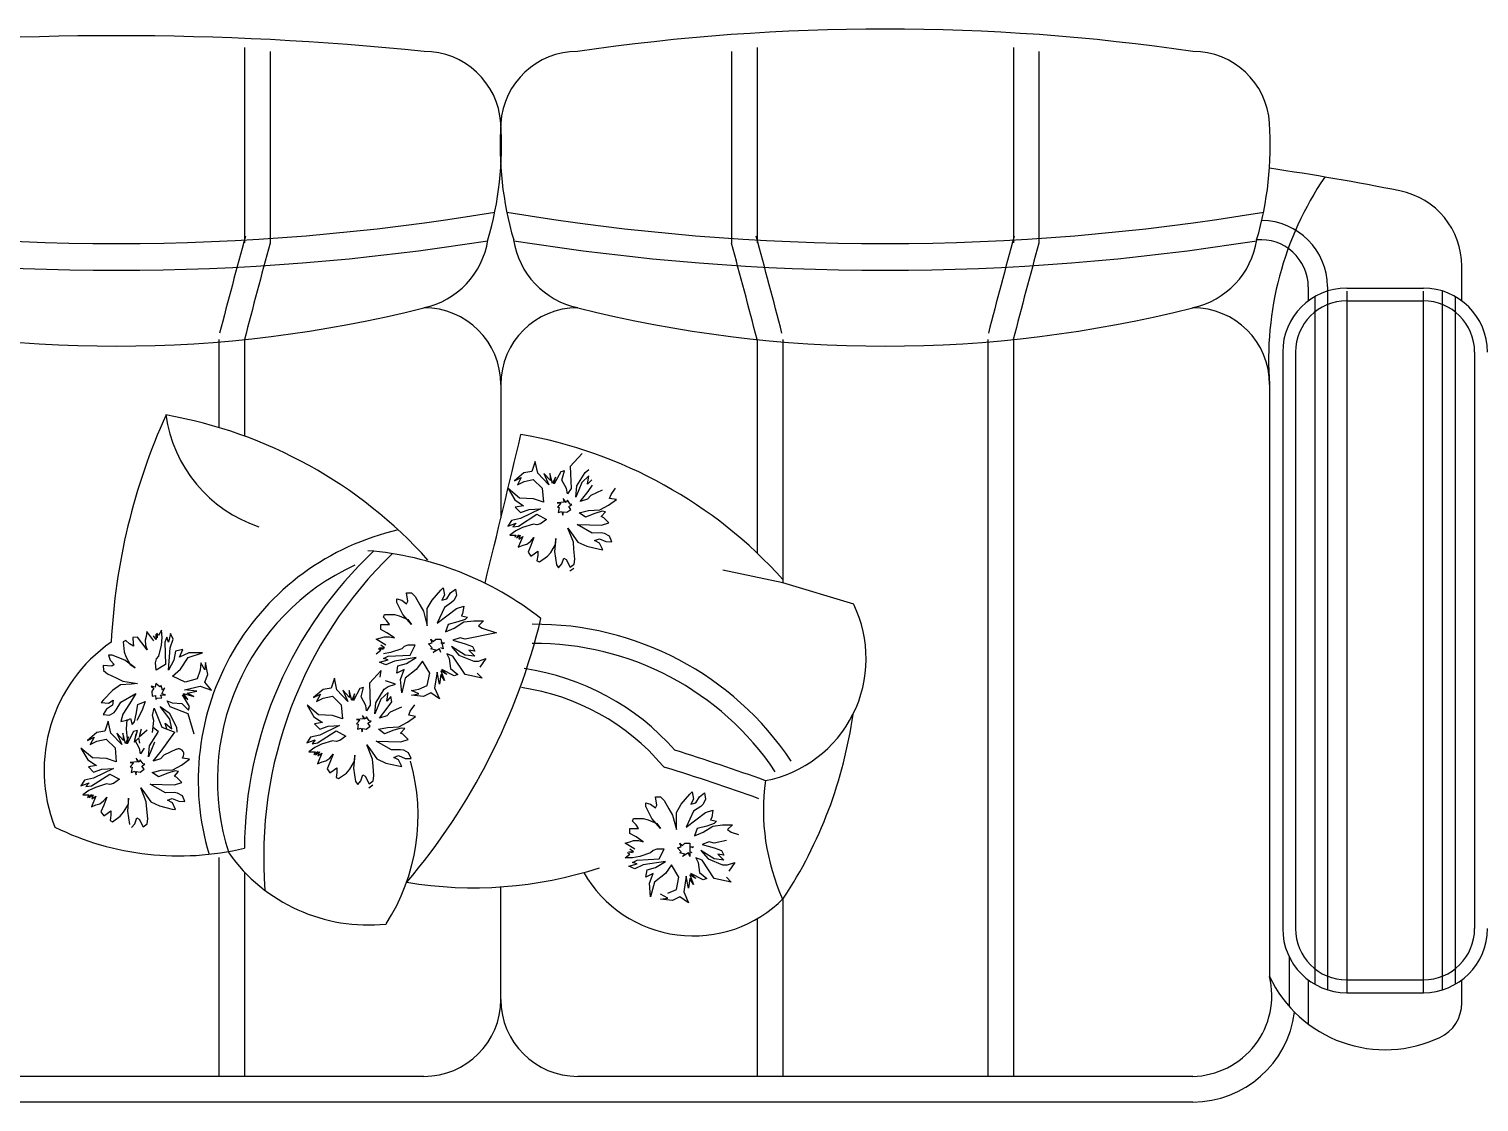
# Model space of a CAD drawing. Header units: inches. Extents: x 10.1 to 52.6, y 12.1 to 36.9.
# Drawn here: x 28.151 to 29.282, y 22.201 to 23.039 of the extents above; entities that cross this region are included whole.
import ezdxf

# ---------------------------------------------------------------- set-up
doc = ezdxf.new("R2010")
doc.units = ezdxf.units.IN
doc.header["$MEASUREMENT"] = 0
doc.layers.add('02', color=2, linetype='Continuous')

msp = doc.modelspace()

# ---------------------------------------------------------------- linework, layer by layer
at = {"layer": '02'}
for p, q in [((28.3189, 23.0242), (28.3189, 22.8716)), ((28.3389, 23.0211), (28.3389, 22.8716)), ((28.6989, 23.0211), (28.6989, 22.8716)), ((28.7189, 23.0242), (28.7189, 22.8716)), ((28.9189, 23.0242), (28.9189, 22.8716)), ((28.9389, 23.0211), (28.9389, 22.8716)), ((29.2689, 22.8264), (29.2689, 22.8534)), ((29.1491, 22.8375), (29.1491, 22.8264)), ((29.1641, 22.8375), (29.1641, 22.2887)), ((29.1541, 22.8297), (29.1541, 22.2931)), ((29.1791, 22.8364), (29.2389, 22.8364)), ((29.1791, 22.8341), (29.1791, 22.2864)), ((29.1791, 22.8264), (29.2389, 22.8264)), ((29.2389, 22.2864), (29.2389, 22.8341)), ((29.2539, 22.2887), (29.2539, 22.8341)), ((29.2639, 22.2931), (29.2639, 22.8297)), ((28.2989, 22.7962), (28.2989, 22.7276)), ((28.3189, 22.7962), (28.3189, 22.721)), ((28.7189, 22.7962), (28.7189, 22.6296)), ((28.7389, 22.7962), (28.7389, 22.6064)), ((28.8989, 22.7962), (28.8989, 22.2211)), ((28.9189, 22.7962), (28.9189, 22.2211)), ((29.1291, 22.7864), (29.1291, 22.3364)), ((29.1391, 22.7864), (29.1391, 22.3364)), ((29.2789, 22.7864), (29.2789, 22.3364)), ((28.5189, 22.7611), (28.5189, 22.6571)), ((29.1189, 22.7611), (29.1189, 22.2989)), ((28.5823, 22.7072), (28.5731, 22.6971)), ((28.5368, 22.6923), (28.5296, 22.686)), ((28.5431, 22.6933), (28.5368, 22.6923)), ((28.5458, 22.701), (28.5431, 22.6933)), ((28.5477, 22.6919), (28.5458, 22.701)), ((28.5564, 22.6829), (28.5477, 22.6919)), ((28.5576, 22.6861), (28.5524, 22.6917)), ((28.5524, 22.6917), (28.5564, 22.6829)), ((28.5572, 22.6916), (28.5576, 22.6861)), ((28.5593, 22.6838), (28.5572, 22.6916)), ((28.5656, 22.6929), (28.5606, 22.6835)), ((28.5685, 22.6938), (28.5656, 22.6929)), ((28.5666, 22.6866), (28.5685, 22.6938)), ((28.5731, 22.6971), (28.5737, 22.68)), ((28.5781, 22.682), (28.5846, 22.6925)), ((28.5846, 22.6925), (28.5877, 22.6947)), ((28.5245, 22.68), (28.5298, 22.671)), ((28.5335, 22.6724), (28.5245, 22.68)), ((28.5296, 22.686), (28.5348, 22.6885)), ((28.5348, 22.6885), (28.5318, 22.6829)), ((28.5318, 22.6829), (28.537, 22.6854)), ((28.537, 22.6854), (28.5441, 22.687)), ((28.5441, 22.687), (28.5512, 22.6803)), ((28.5512, 22.6803), (28.5521, 22.6693)), ((28.5615, 22.6888), (28.5593, 22.6838)), ((28.5606, 22.6835), (28.5615, 22.6888)), ((28.5702, 22.6799), (28.5666, 22.6866)), ((28.5709, 22.6757), (28.5702, 22.6799)), ((28.5737, 22.68), (28.5709, 22.6757)), ((28.582, 22.6847), (28.5773, 22.6732)), ((28.5773, 22.6732), (28.5781, 22.682)), ((28.5876, 22.6899), (28.582, 22.6847)), ((28.5865, 22.6833), (28.5876, 22.6899)), ((28.5898, 22.6868), (28.5865, 22.6833)), ((28.587, 22.6777), (28.5905, 22.6826)), ((28.605, 22.6754), (28.6085, 22.6803)), ((28.5298, 22.671), (28.5366, 22.6664)), ((28.5443, 22.6719), (28.5335, 22.6724)), ((28.5521, 22.6693), (28.5443, 22.6719)), ((28.5684, 22.6692), (28.5629, 22.6688)), ((28.5629, 22.6688), (28.5656, 22.6684)), ((28.5656, 22.6684), (28.563, 22.6654)), ((28.5698, 22.669), (28.5676, 22.6721)), ((28.5676, 22.6721), (28.5684, 22.6692)), ((28.5708, 22.6709), (28.5698, 22.669)), ((28.573, 22.6678), (28.5708, 22.6709)), ((28.572, 22.6659), (28.5743, 22.6676)), ((28.5743, 22.6676), (28.573, 22.6678)), ((28.5809, 22.6699), (28.587, 22.6777)), ((28.5866, 22.6717), (28.5809, 22.6699)), ((28.5892, 22.6746), (28.5866, 22.6717)), ((28.598, 22.6786), (28.5892, 22.6746)), ((28.6029, 22.6669), (28.6091, 22.6713)), ((28.6038, 22.6722), (28.605, 22.6754)), ((28.6091, 22.6713), (28.6038, 22.6722)), ((28.5342, 22.6566), (28.5271, 22.655)), ((28.5366, 22.6664), (28.5302, 22.6654)), ((28.5302, 22.6654), (28.5343, 22.6613)), ((28.5326, 22.6507), (28.5471, 22.6599)), ((28.5498, 22.6642), (28.5342, 22.6566)), ((28.5343, 22.6613), (28.5409, 22.6636)), ((28.5409, 22.6636), (28.5498, 22.6642)), ((28.5471, 22.6599), (28.5546, 22.6559)), ((28.563, 22.6654), (28.5643, 22.6652)), ((28.5643, 22.6652), (28.5637, 22.6612)), ((28.5637, 22.6612), (28.5666, 22.662)), ((28.5666, 22.662), (28.5674, 22.6592)), ((28.5674, 22.6592), (28.5679, 22.6618)), ((28.5679, 22.6618), (28.5705, 22.6614)), ((28.5705, 22.6614), (28.5736, 22.6636)), ((28.5736, 22.6636), (28.572, 22.6659)), ((28.5801, 22.6611), (28.5872, 22.6627)), ((28.5849, 22.6576), (28.5801, 22.6611)), ((28.5922, 22.6605), (28.5849, 22.6576)), ((28.5872, 22.6627), (28.5961, 22.6632)), ((28.598, 22.6622), (28.5922, 22.6605)), ((28.5961, 22.6632), (28.6029, 22.6669)), ((28.5973, 22.6582), (28.6007, 22.6618)), ((28.5992, 22.6572), (28.5973, 22.6582)), ((28.6007, 22.6618), (28.598, 22.6622)), ((28.6033, 22.6531), (28.5992, 22.6572)), ((28.5271, 22.655), (28.5244, 22.6507)), ((28.5244, 22.6507), (28.5309, 22.653)), ((28.5306, 22.6469), (28.5259, 22.6436)), ((28.5309, 22.653), (28.5283, 22.65)), ((28.5283, 22.65), (28.5326, 22.6507)), ((28.5358, 22.6495), (28.5306, 22.6469)), ((28.5444, 22.6521), (28.5358, 22.6495)), ((28.5471, 22.6517), (28.5444, 22.6521)), ((28.5499, 22.6525), (28.5471, 22.6517)), ((28.5546, 22.6559), (28.5499, 22.6525)), ((28.5755, 22.638), (28.5712, 22.649)), ((28.5712, 22.649), (28.574, 22.6451)), ((28.574, 22.6451), (28.5789, 22.6381)), ((28.5785, 22.6518), (28.588, 22.6516)), ((28.5903, 22.6451), (28.5785, 22.6518)), ((28.588, 22.6516), (28.5975, 22.6514)), ((28.5972, 22.6453), (28.5903, 22.6451)), ((28.5999, 22.6448), (28.5972, 22.6453)), ((28.5975, 22.6514), (28.6033, 22.6531)), ((28.6036, 22.6428), (28.5999, 22.6448)), ((28.5259, 22.6436), (28.5307, 22.6435)), ((28.5307, 22.6435), (28.5297, 22.6416)), ((28.5328, 22.6438), (28.531, 22.6414)), ((28.531, 22.6414), (28.5341, 22.6436)), ((28.536, 22.6426), (28.5325, 22.6343)), ((28.5325, 22.6343), (28.5362, 22.6357)), ((28.5341, 22.6436), (28.5329, 22.6404)), ((28.5329, 22.6404), (28.536, 22.6426)), ((28.5362, 22.6357), (28.5391, 22.6366)), ((28.5391, 22.6366), (28.5422, 22.6388)), ((28.5423, 22.6354), (28.5401, 22.6303)), ((28.5422, 22.6388), (28.5447, 22.6418)), ((28.5447, 22.6418), (28.5423, 22.6354)), ((28.5578, 22.6301), (28.5615, 22.6363)), ((28.5617, 22.641), (28.5607, 22.6309)), ((28.5615, 22.6363), (28.5617, 22.641)), ((28.5759, 22.6325), (28.5755, 22.638)), ((28.5789, 22.6381), (28.5859, 22.6349)), ((28.5859, 22.6349), (28.5958, 22.6326)), ((28.5921, 22.6393), (28.5958, 22.6408)), ((28.5959, 22.6373), (28.5921, 22.6393)), ((28.5958, 22.6408), (28.6009, 22.6385)), ((28.5984, 22.6321), (28.5959, 22.6373)), ((28.6009, 22.6385), (28.6056, 22.6384)), ((28.6056, 22.6384), (28.6036, 22.6428)), ((28.5401, 22.6303), (28.5423, 22.6272)), ((28.5423, 22.6272), (28.543, 22.6278)), ((28.543, 22.6278), (28.5477, 22.6311)), ((28.5478, 22.6276), (28.5471, 22.6236)), ((28.5471, 22.6236), (28.549, 22.6227)), ((28.5477, 22.6311), (28.5478, 22.6276)), ((28.549, 22.6227), (28.5552, 22.6271)), ((28.5552, 22.6271), (28.5578, 22.6301)), ((28.5607, 22.6309), (28.5623, 22.6204)), ((28.5665, 22.6211), (28.568, 22.6256)), ((28.568, 22.6256), (28.5698, 22.6246)), ((28.5698, 22.6246), (28.5729, 22.6186)), ((28.5767, 22.6248), (28.5759, 22.6325)), ((28.576, 22.6208), (28.5767, 22.6248)), ((28.5958, 22.6326), (28.5984, 22.6321)), ((28.5623, 22.6204), (28.564, 22.6181)), ((28.564, 22.6181), (28.5665, 22.6211)), ((28.5727, 22.6156), (28.5758, 22.6178)), ((28.5729, 22.6186), (28.576, 22.6208)), ((28.7389, 22.6064), (28.6921, 22.6161)), ((28.4653, 22.5929), (28.472, 22.6005)), ((28.472, 22.6005), (28.4739, 22.6024)), ((28.4739, 22.6024), (28.4748, 22.5967)), ((28.4796, 22.5986), (28.4834, 22.6015)), ((28.4834, 22.6015), (28.4843, 22.5967)), ((28.7943, 22.5896), (28.7389, 22.6064)), ((28.4377, 22.5938), (28.4415, 22.5929)), ((28.4377, 22.591), (28.4377, 22.5938)), ((28.4424, 22.5815), (28.4377, 22.591)), ((28.4415, 22.5929), (28.4453, 22.59)), ((28.4462, 22.5919), (28.4453, 22.5986)), ((28.4453, 22.5986), (28.4491, 22.5986)), ((28.4453, 22.59), (28.4462, 22.5919)), ((28.4491, 22.5986), (28.452, 22.5958)), ((28.452, 22.5958), (28.4558, 22.5891)), ((28.4558, 22.5891), (28.4586, 22.5843)), ((28.4615, 22.5862), (28.4653, 22.5929)), ((28.4748, 22.5967), (28.4729, 22.5929)), ((28.4729, 22.5929), (28.4767, 22.5938)), ((28.4805, 22.591), (28.4748, 22.5872)), ((28.4767, 22.5938), (28.4796, 22.5986)), ((28.4824, 22.5929), (28.4805, 22.591)), ((28.4843, 22.5967), (28.4824, 22.5929)), ((28.4272, 22.5796), (28.4281, 22.5815)), ((28.43, 22.5767), (28.4272, 22.5796)), ((28.4281, 22.5815), (28.4358, 22.5815)), ((28.4358, 22.5815), (28.4396, 22.5805)), ((28.4396, 22.5805), (28.4462, 22.5777)), ((28.4491, 22.5738), (28.4424, 22.5815)), ((28.4462, 22.5777), (28.4491, 22.5738)), ((28.4586, 22.5843), (28.4615, 22.5729)), ((28.4615, 22.5729), (28.4615, 22.5862)), ((28.4748, 22.5872), (28.4691, 22.5748)), ((28.4691, 22.5748), (28.4767, 22.5805)), ((28.4767, 22.5805), (28.4843, 22.5862)), ((28.4843, 22.5862), (28.4901, 22.5881)), ((28.491, 22.5777), (28.4853, 22.5758)), ((28.4891, 22.5824), (28.4881, 22.5805)), ((28.4881, 22.5805), (28.4929, 22.5796)), ((28.4901, 22.5881), (28.4891, 22.5824)), ((28.4929, 22.5796), (28.491, 22.5777)), ((28.2427, 22.5684), (28.2421, 22.5645)), ((28.2481, 22.5611), (28.2427, 22.5684)), ((28.2508, 22.5633), (28.2496, 22.566)), ((28.2496, 22.566), (28.2499, 22.5622)), ((28.2516, 22.5652), (28.2505, 22.5671)), ((28.2505, 22.5671), (28.2508, 22.5633)), ((28.2541, 22.5693), (28.2516, 22.5652)), ((28.2546, 22.5636), (28.2541, 22.5693)), ((28.261, 22.5669), (28.2596, 22.5601)), ((28.2632, 22.5623), (28.261, 22.5669)), ((28.4253, 22.57), (28.4253, 22.5738)), ((28.4253, 22.5738), (28.432, 22.5738)), ((28.43, 22.5672), (28.4253, 22.57)), ((28.432, 22.5738), (28.43, 22.5767)), ((28.4358, 22.5634), (28.43, 22.5672)), ((28.4777, 22.5738), (28.4758, 22.5681)), ((28.4758, 22.5681), (28.4824, 22.571)), ((28.4853, 22.5758), (28.4777, 22.5738)), ((28.4824, 22.571), (28.4901, 22.5758)), ((28.4901, 22.5758), (28.4977, 22.5767)), ((28.5154, 22.5673), (28.491, 22.5624)), ((28.4977, 22.5767), (28.5053, 22.5767)), ((28.5053, 22.5767), (28.5015, 22.5729)), ((28.5015, 22.5729), (28.5043, 22.571)), ((28.5043, 22.571), (28.5154, 22.5673)), ((28.2261, 22.5613), (28.2242, 22.5602)), ((28.2242, 22.5602), (28.2248, 22.5526)), ((28.2291, 22.5587), (28.2261, 22.5613)), ((28.2321, 22.557), (28.2291, 22.5587)), ((28.2354, 22.564), (28.2316, 22.5637)), ((28.2316, 22.5637), (28.2317, 22.5627)), ((28.2317, 22.5627), (28.2321, 22.557)), ((28.2386, 22.5594), (28.2354, 22.564)), ((28.2429, 22.554), (28.2386, 22.5594)), ((28.2421, 22.5645), (28.2413, 22.5616)), ((28.2413, 22.5616), (28.2416, 22.5578)), ((28.2416, 22.5578), (28.2429, 22.554)), ((28.2499, 22.5622), (28.2478, 22.5649)), ((28.2519, 22.549), (28.254, 22.5578)), ((28.254, 22.5578), (28.2546, 22.5636)), ((28.2583, 22.5639), (28.2567, 22.5599)), ((28.2567, 22.5599), (28.2571, 22.5427)), ((28.2596, 22.5601), (28.2583, 22.5639)), ((28.2594, 22.5381), (28.2609, 22.5555)), ((28.2609, 22.5555), (28.2632, 22.5623)), ((28.2706, 22.5543), (28.2649, 22.5529)), ((28.2682, 22.5484), (28.2706, 22.5543)), ((28.4215, 22.5624), (28.4253, 22.5634)), ((28.4291, 22.5577), (28.4215, 22.5624)), ((28.4253, 22.5538), (28.4234, 22.5548)), ((28.4234, 22.5548), (28.4272, 22.5548)), ((28.4243, 22.5557), (28.4281, 22.5557)), ((28.4272, 22.5548), (28.4243, 22.5557)), ((28.4253, 22.5634), (28.4281, 22.5643)), ((28.4281, 22.5557), (28.4253, 22.5577)), ((28.4281, 22.5643), (28.432, 22.5643)), ((28.432, 22.5643), (28.4358, 22.5634)), ((28.4415, 22.5548), (28.4329, 22.5519)), ((28.4434, 22.5567), (28.4415, 22.5548)), ((28.4462, 22.5577), (28.4434, 22.5567)), ((28.452, 22.5577), (28.4462, 22.5577)), ((28.4481, 22.55), (28.452, 22.5577)), ((28.4624, 22.5586), (28.4653, 22.5596)), ((28.4653, 22.5557), (28.4624, 22.5586)), ((28.4653, 22.5596), (28.4643, 22.5624)), ((28.4643, 22.5624), (28.4662, 22.5605)), ((28.4643, 22.5548), (28.4653, 22.5557)), ((28.4681, 22.5538), (28.4643, 22.5548)), ((28.4662, 22.5605), (28.4681, 22.5624)), ((28.471, 22.5548), (28.4662, 22.5519)), ((28.4681, 22.5624), (28.472, 22.5624)), ((28.472, 22.5519), (28.471, 22.5548)), ((28.472, 22.5624), (28.4739, 22.5548)), ((28.472, 22.5596), (28.4748, 22.5596)), ((28.4739, 22.5548), (28.472, 22.5557)), ((28.4748, 22.5596), (28.4739, 22.5586)), ((28.4805, 22.5567), (28.4862, 22.55)), ((28.491, 22.55), (28.4805, 22.5567)), ((28.4872, 22.5634), (28.4815, 22.5615)), ((28.4815, 22.5615), (28.491, 22.5586)), ((28.491, 22.5624), (28.4872, 22.5634)), ((28.491, 22.5586), (28.4967, 22.5567)), ((28.4967, 22.5567), (28.4986, 22.5529)), ((28.2155, 22.55), (28.2126, 22.5498)), ((28.2126, 22.5498), (28.2139, 22.546)), ((28.2139, 22.546), (28.217, 22.5425)), ((28.2254, 22.546), (28.2155, 22.55)), ((28.2248, 22.5526), (28.2261, 22.5489)), ((28.2335, 22.5399), (28.2254, 22.546)), ((28.2261, 22.5489), (28.2295, 22.5425)), ((28.2494, 22.544), (28.2501, 22.547)), ((28.2498, 22.5383), (28.2494, 22.544)), ((28.2501, 22.547), (28.2519, 22.549)), ((28.2636, 22.5461), (28.2594, 22.5381)), ((28.2649, 22.5529), (28.2636, 22.5461)), ((28.2755, 22.5518), (28.2682, 22.5484)), ((28.2689, 22.5389), (28.2749, 22.548)), ((28.2749, 22.548), (28.2861, 22.5517)), ((28.2861, 22.5517), (28.2755, 22.5518)), ((28.2848, 22.5439), (28.2842, 22.5382)), ((28.288, 22.5385), (28.2848, 22.5439)), ((28.2885, 22.5442), (28.288, 22.5385)), ((28.2902, 22.5348), (28.2885, 22.5442)), ((28.4215, 22.551), (28.4253, 22.5538)), ((28.4243, 22.5443), (28.431, 22.5462)), ((28.4291, 22.5424), (28.4243, 22.5443)), ((28.4329, 22.5519), (28.4272, 22.551)), ((28.4272, 22.5472), (28.431, 22.5491)), ((28.431, 22.5462), (28.4272, 22.5472)), ((28.4358, 22.5453), (28.4291, 22.5424)), ((28.431, 22.5491), (28.4481, 22.55)), ((28.4529, 22.5481), (28.4358, 22.5453)), ((28.4386, 22.5415), (28.4453, 22.5434)), ((28.4453, 22.5434), (28.4529, 22.5481)), ((28.4577, 22.5453), (28.4529, 22.5386)), ((28.4634, 22.5357), (28.4577, 22.5453)), ((28.4662, 22.5519), (28.4681, 22.5538)), ((28.4815, 22.5491), (28.4767, 22.551)), ((28.4767, 22.551), (28.4786, 22.5472)), ((28.4786, 22.5472), (28.4796, 22.5396)), ((28.491, 22.5348), (28.4815, 22.5491)), ((28.4862, 22.55), (28.4977, 22.5453)), ((28.4986, 22.5491), (28.491, 22.55)), ((28.4986, 22.5529), (28.4939, 22.5538)), ((28.4939, 22.5538), (28.4986, 22.5491)), ((28.4977, 22.5453), (28.5015, 22.5453)), ((28.5015, 22.5453), (28.5072, 22.5472)), ((28.5072, 22.5472), (28.5024, 22.5405)), ((28.2152, 22.5414), (28.2085, 22.5418)), ((28.2085, 22.5418), (28.2088, 22.538)), ((28.2088, 22.538), (28.2119, 22.5354)), ((28.2119, 22.5354), (28.2188, 22.5321)), ((28.217, 22.5425), (28.2152, 22.5414)), ((28.2188, 22.5321), (28.2238, 22.5296)), ((28.2295, 22.5425), (28.2335, 22.5399)), ((28.2571, 22.5427), (28.2498, 22.5383)), ((28.2626, 22.5336), (28.2689, 22.5389)), ((28.2726, 22.5287), (28.2626, 22.5336)), ((28.2842, 22.5382), (28.2819, 22.5313)), ((28.2878, 22.5289), (28.2902, 22.5348)), ((28.389, 22.5319), (28.3864, 22.5241)), ((28.3909, 22.5227), (28.389, 22.5319)), ((28.4256, 22.538), (28.4164, 22.528)), ((28.4247, 22.5327), (28.4256, 22.538)), ((28.4377, 22.5357), (28.4386, 22.5415)), ((28.4434, 22.5386), (28.4377, 22.5357)), ((28.4405, 22.531), (28.4434, 22.5386)), ((28.4443, 22.5319), (28.4415, 22.5205)), ((28.4529, 22.5386), (28.4443, 22.5319)), ((28.4615, 22.5262), (28.4634, 22.5357)), ((28.4691, 22.5367), (28.4672, 22.5243)), ((28.471, 22.5272), (28.4691, 22.5367)), ((28.472, 22.5348), (28.471, 22.5272)), ((28.4767, 22.5348), (28.472, 22.5377)), ((28.472, 22.5377), (28.4748, 22.53)), ((28.4748, 22.53), (28.472, 22.5348)), ((28.4824, 22.5338), (28.4729, 22.5386)), ((28.4729, 22.5386), (28.4767, 22.5348)), ((28.4796, 22.5396), (28.4853, 22.5348)), ((28.4853, 22.5348), (28.4824, 22.5338)), ((28.5043, 22.5319), (28.491, 22.5348)), ((28.5005, 22.5357), (28.5043, 22.5319)), ((28.2157, 22.5223), (28.2087, 22.515)), ((28.2221, 22.5266), (28.2157, 22.5223)), ((28.2306, 22.5273), (28.2221, 22.5266)), ((28.2238, 22.5296), (28.2354, 22.5277)), ((28.2354, 22.5277), (28.2306, 22.5273)), ((28.249, 22.5249), (28.2461, 22.5256)), ((28.2461, 22.5256), (28.2481, 22.5239)), ((28.2481, 22.5239), (28.2464, 22.5218)), ((28.2464, 22.5218), (28.2467, 22.518)), ((28.2497, 22.5278), (28.249, 22.5249)), ((28.2528, 22.5252), (28.2497, 22.5278)), ((28.2537, 22.5262), (28.2528, 22.5252)), ((28.2549, 22.5225), (28.2537, 22.5262)), ((28.2542, 22.5196), (28.2567, 22.5245)), ((28.2567, 22.5245), (28.2549, 22.5225)), ((28.2721, 22.5229), (28.2843, 22.5258)), ((28.2817, 22.5217), (28.2721, 22.5229)), ((28.2819, 22.5313), (28.2726, 22.5287)), ((28.2742, 22.5202), (28.2817, 22.5217)), ((28.2843, 22.5258), (28.2931, 22.5226)), ((28.2931, 22.5226), (28.2878, 22.5289)), ((28.3801, 22.5231), (28.3728, 22.5168)), ((28.3864, 22.5241), (28.3801, 22.5231)), ((28.3996, 22.5137), (28.3909, 22.5227)), ((28.4009, 22.5169), (28.3957, 22.5226)), ((28.3957, 22.5226), (28.3996, 22.5137)), ((28.4004, 22.5224), (28.4009, 22.5169)), ((28.4025, 22.5146), (28.4004, 22.5224)), ((28.4088, 22.5238), (28.4038, 22.5144)), ((28.4117, 22.5246), (28.4088, 22.5238)), ((28.4098, 22.5174), (28.4117, 22.5246)), ((28.4164, 22.528), (28.4169, 22.5108)), ((28.4213, 22.5128), (28.4279, 22.5233)), ((28.4309, 22.5207), (28.4252, 22.5155)), ((28.4279, 22.5233), (28.431, 22.5255)), ((28.4367, 22.5273), (28.429, 22.5299)), ((28.4298, 22.5141), (28.4309, 22.5207)), ((28.431, 22.5255), (28.4367, 22.5273)), ((28.4415, 22.5205), (28.4405, 22.531)), ((28.4491, 22.5224), (28.4548, 22.5234)), ((28.4548, 22.5196), (28.4491, 22.5224)), ((28.4548, 22.5234), (28.4615, 22.5262)), ((28.4643, 22.5205), (28.4586, 22.5176)), ((28.471, 22.5157), (28.4643, 22.5205)), ((28.4672, 22.5243), (28.471, 22.5157)), ((28.2087, 22.515), (28.2069, 22.513)), ((28.2069, 22.513), (28.2127, 22.5125)), ((28.2157, 22.5108), (28.2112, 22.5076)), ((28.2127, 22.5125), (28.2163, 22.5147)), ((28.2163, 22.5147), (28.2157, 22.5108)), ((28.2188, 22.5072), (28.2222, 22.5132)), ((28.2222, 22.5132), (28.2341, 22.5199)), ((28.229, 22.5119), (28.2239, 22.5038)), ((28.2341, 22.5199), (28.229, 22.5119)), ((28.2344, 22.5037), (28.2357, 22.5114)), ((28.2357, 22.5114), (28.2413, 22.5138)), ((28.2413, 22.5138), (28.2389, 22.5069)), ((28.2467, 22.518), (28.2495, 22.5183)), ((28.2495, 22.5183), (28.2497, 22.5154)), ((28.2497, 22.5154), (28.2506, 22.5164)), ((28.2506, 22.5164), (28.2544, 22.5167)), ((28.253, 22.5099), (28.2601, 22.5048)), ((28.2605, 22.5), (28.253, 22.5099)), ((28.2533, 22.5186), (28.2571, 22.5188)), ((28.2544, 22.5167), (28.2533, 22.5186)), ((28.2571, 22.5188), (28.2542, 22.5196)), ((28.2607, 22.5096), (28.2584, 22.5142)), ((28.2584, 22.5142), (28.2624, 22.5126)), ((28.2748, 22.504), (28.2607, 22.5096)), ((28.2624, 22.5126), (28.27, 22.5122)), ((28.27, 22.5122), (28.2752, 22.5069)), ((28.276, 22.5098), (28.2705, 22.5189)), ((28.2705, 22.5189), (28.2746, 22.5154)), ((28.2746, 22.5154), (28.2713, 22.52)), ((28.2713, 22.52), (28.2792, 22.5177)), ((28.2792, 22.5177), (28.2742, 22.5202)), ((28.2752, 22.5069), (28.276, 22.5098)), ((28.3677, 22.5109), (28.373, 22.5018)), ((28.3767, 22.5032), (28.3677, 22.5109)), ((28.3728, 22.5168), (28.3781, 22.5194)), ((28.3781, 22.5194), (28.3751, 22.5137)), ((28.3751, 22.5137), (28.3803, 22.5163)), ((28.3803, 22.5163), (28.3874, 22.5178)), ((28.3874, 22.5178), (28.3944, 22.5112)), ((28.3944, 22.5112), (28.3953, 22.5001)), ((28.4047, 22.5197), (28.4025, 22.5146)), ((28.4038, 22.5144), (28.4047, 22.5197)), ((28.4135, 22.5107), (28.4098, 22.5174)), ((28.4141, 22.5065), (28.4135, 22.5107)), ((28.4169, 22.5108), (28.4141, 22.5065)), ((28.4252, 22.5155), (28.4206, 22.504)), ((28.4206, 22.504), (28.4213, 22.5128)), ((28.4331, 22.5176), (28.4298, 22.5141)), ((28.4302, 22.5086), (28.4337, 22.5134)), ((28.4413, 22.5094), (28.4324, 22.5055)), ((28.4337, 22.5134), (28.4331, 22.5176)), ((28.4482, 22.5062), (28.4518, 22.5111)), ((28.4491, 22.5186), (28.4548, 22.5196)), ((28.4586, 22.5176), (28.4491, 22.5186)), ((28.2112, 22.5076), (28.2086, 22.5036)), ((28.2086, 22.5036), (28.2134, 22.503)), ((28.2125, 22.4983), (28.2098, 22.4906)), ((28.2144, 22.4891), (28.2125, 22.4983)), ((28.2134, 22.503), (28.2171, 22.5052)), ((28.2171, 22.5052), (28.2188, 22.5072)), ((28.2239, 22.5038), (28.2224, 22.498)), ((28.2224, 22.498), (28.2281, 22.4994)), ((28.227, 22.4997), (28.2266, 22.492)), ((28.2281, 22.4994), (28.2299, 22.5005)), ((28.2299, 22.5005), (28.2312, 22.4958)), ((28.2312, 22.4958), (28.233, 22.4978)), ((28.233, 22.4978), (28.2344, 22.5037)), ((28.2389, 22.5069), (28.2348, 22.4989)), ((28.2469, 22.5028), (28.2484, 22.5086)), ((28.2481, 22.499), (28.2469, 22.5028)), ((28.247, 22.4894), (28.2481, 22.499)), ((28.2484, 22.5086), (28.2519, 22.4993)), ((28.2519, 22.4993), (28.2543, 22.4938)), ((28.2601, 22.5048), (28.2658, 22.4937)), ((28.262, 22.4925), (28.2605, 22.5)), ((28.2796, 22.4881), (28.2748, 22.504)), ((28.373, 22.5018), (28.3798, 22.4972)), ((28.3876, 22.5027), (28.3767, 22.5032)), ((28.3953, 22.5001), (28.3876, 22.5027)), ((28.4117, 22.5001), (28.4062, 22.4996)), ((28.4062, 22.4996), (28.4088, 22.4992)), ((28.4088, 22.4992), (28.4063, 22.4962)), ((28.413, 22.4998), (28.4108, 22.5029)), ((28.4108, 22.5029), (28.4117, 22.5001)), ((28.414, 22.5017), (28.413, 22.4998)), ((28.4162, 22.4986), (28.414, 22.5017)), ((28.4152, 22.4967), (28.4176, 22.4984)), ((28.4176, 22.4984), (28.4162, 22.4986)), ((28.4241, 22.5007), (28.4302, 22.5086)), ((28.4299, 22.5025), (28.4241, 22.5007)), ((28.4324, 22.5055), (28.4299, 22.5025)), ((28.4461, 22.4977), (28.4523, 22.5021)), ((28.447, 22.503), (28.4482, 22.5062)), ((28.4523, 22.5021), (28.447, 22.503)), ((28.2035, 22.4896), (28.1963, 22.4833)), ((28.2098, 22.4906), (28.2035, 22.4896)), ((28.2231, 22.4801), (28.2144, 22.4891)), ((28.2191, 22.489), (28.2231, 22.4801)), ((28.2243, 22.4834), (28.2191, 22.489)), ((28.226, 22.481), (28.2239, 22.4889)), ((28.2239, 22.4889), (28.2243, 22.4834)), ((28.2266, 22.492), (28.2272, 22.4844)), ((28.2323, 22.4902), (28.2273, 22.4808)), ((28.2352, 22.4911), (28.2323, 22.4902)), ((28.2331, 22.4819), (28.2342, 22.4885)), ((28.2333, 22.4839), (28.2352, 22.4911)), ((28.2381, 22.492), (28.2366, 22.4862)), ((28.2366, 22.4862), (28.2429, 22.4915)), ((28.2448, 22.4792), (28.2514, 22.4897)), ((28.2475, 22.4937), (28.2516, 22.4902)), ((28.2537, 22.475), (28.2644, 22.4897)), ((28.2543, 22.4938), (28.2644, 22.4897)), ((28.2582, 22.4922), (28.2569, 22.4969)), ((28.2569, 22.4969), (28.262, 22.4925)), ((28.2658, 22.4937), (28.2661, 22.4899)), ((28.3775, 22.4874), (28.3704, 22.4858)), ((28.3798, 22.4972), (28.3735, 22.4962)), ((28.3735, 22.4962), (28.3776, 22.4921)), ((28.3758, 22.4815), (28.3903, 22.4907)), ((28.3931, 22.495), (28.3775, 22.4874)), ((28.3776, 22.4921), (28.3841, 22.4944)), ((28.3841, 22.4944), (28.3931, 22.495)), ((28.3903, 22.4907), (28.3978, 22.4867)), ((28.3978, 22.4867), (28.3932, 22.4834)), ((28.4063, 22.4962), (28.4076, 22.496)), ((28.4076, 22.496), (28.4069, 22.492)), ((28.4069, 22.492), (28.4098, 22.4929)), ((28.4098, 22.4929), (28.4107, 22.49)), ((28.4107, 22.49), (28.4111, 22.4926)), ((28.4111, 22.4926), (28.4138, 22.4922)), ((28.4138, 22.4922), (28.4169, 22.4944)), ((28.4169, 22.4944), (28.4152, 22.4967)), ((28.4233, 22.492), (28.4304, 22.4935)), ((28.4282, 22.4884), (28.4233, 22.492)), ((28.4355, 22.4913), (28.4282, 22.4884)), ((28.4304, 22.4935), (28.4394, 22.494)), ((28.4412, 22.493), (28.4355, 22.4913)), ((28.4394, 22.494), (28.4461, 22.4977)), ((28.4406, 22.4891), (28.4439, 22.4926)), ((28.4425, 22.4881), (28.4406, 22.4891)), ((28.4439, 22.4926), (28.4412, 22.493)), ((28.4466, 22.484), (28.4425, 22.4881)), ((28.2002, 22.4697), (28.1912, 22.4773)), ((28.1912, 22.4773), (28.1965, 22.4682)), ((28.1963, 22.4833), (28.2015, 22.4858)), ((28.2015, 22.4858), (28.1985, 22.4802)), ((28.1985, 22.4802), (28.2037, 22.4827)), ((28.2037, 22.4827), (28.2108, 22.4843)), ((28.2108, 22.4843), (28.2179, 22.4776)), ((28.2179, 22.4776), (28.2188, 22.4665)), ((28.2282, 22.4861), (28.226, 22.481)), ((28.2273, 22.4808), (28.2282, 22.4861)), ((28.2364, 22.4854), (28.2331, 22.4819)), ((28.237, 22.4771), (28.2333, 22.4839)), ((28.2371, 22.4812), (28.2364, 22.4854)), ((28.2376, 22.4729), (28.237, 22.4771)), ((28.2404, 22.4772), (28.2376, 22.4729)), ((28.2487, 22.482), (28.244, 22.4705)), ((28.244, 22.4705), (28.2448, 22.4792)), ((28.2658, 22.4764), (28.2559, 22.4719)), ((28.3704, 22.4858), (28.3676, 22.4815)), ((28.3676, 22.4815), (28.3741, 22.4838)), ((28.3738, 22.4777), (28.3691, 22.4744)), ((28.3741, 22.4838), (28.3716, 22.4808)), ((28.3716, 22.4808), (28.3758, 22.4815)), ((28.379, 22.4803), (28.3738, 22.4777)), ((28.3876, 22.4829), (28.379, 22.4803)), ((28.3903, 22.4825), (28.3876, 22.4829)), ((28.3932, 22.4834), (28.3903, 22.4825)), ((28.4187, 22.4688), (28.4144, 22.4798)), ((28.4144, 22.4798), (28.4172, 22.4759)), ((28.4172, 22.4759), (28.4222, 22.4689)), ((28.4217, 22.4827), (28.4313, 22.4824)), ((28.4336, 22.4759), (28.4217, 22.4827)), ((28.4313, 22.4824), (28.4408, 22.4822)), ((28.4405, 22.4761), (28.4336, 22.4759)), ((28.4431, 22.4757), (28.4405, 22.4761)), ((28.4408, 22.4822), (28.4466, 22.484)), ((28.4469, 22.4737), (28.4431, 22.4757)), ((28.1965, 22.4682), (28.2033, 22.4637)), ((28.211, 22.4692), (28.2002, 22.4697)), ((28.2188, 22.4665), (28.211, 22.4692)), ((28.2352, 22.4665), (28.2296, 22.4661)), ((28.2296, 22.4661), (28.2323, 22.4656)), ((28.2323, 22.4656), (28.2297, 22.4626)), ((28.2343, 22.4694), (28.2352, 22.4665)), ((28.2365, 22.4663), (28.2343, 22.4694)), ((28.2375, 22.4682), (28.2365, 22.4663)), ((28.2397, 22.4651), (28.2375, 22.4682)), ((28.2387, 22.4632), (28.241, 22.4648)), ((28.241, 22.4648), (28.2397, 22.4651)), ((28.2476, 22.4672), (28.2537, 22.475)), ((28.2533, 22.4689), (28.2476, 22.4672)), ((28.2559, 22.4719), (28.2533, 22.4689)), ((28.2628, 22.4605), (28.2696, 22.4641)), ((28.2696, 22.4641), (28.2758, 22.4686)), ((28.2705, 22.4695), (28.2712, 22.4713)), ((28.2758, 22.4686), (28.2705, 22.4695)), ((28.3691, 22.4744), (28.3739, 22.4743)), ((28.3729, 22.4724), (28.376, 22.4746)), ((28.3739, 22.4743), (28.3729, 22.4724)), ((28.376, 22.4746), (28.3742, 22.4722)), ((28.3742, 22.4722), (28.3773, 22.4744)), ((28.3792, 22.4734), (28.3758, 22.4651)), ((28.3758, 22.4651), (28.3794, 22.4665)), ((28.3773, 22.4744), (28.3761, 22.4712)), ((28.3761, 22.4712), (28.3792, 22.4734)), ((28.3794, 22.4665), (28.3823, 22.4674)), ((28.3823, 22.4674), (28.3854, 22.4696)), ((28.3855, 22.4662), (28.3833, 22.4611)), ((28.3854, 22.4696), (28.388, 22.4726)), ((28.388, 22.4726), (28.3855, 22.4662)), ((28.401, 22.4609), (28.4048, 22.4671)), ((28.4049, 22.4718), (28.4039, 22.4618)), ((28.4048, 22.4671), (28.4049, 22.4718)), ((28.4192, 22.4633), (28.4187, 22.4688)), ((28.4222, 22.4689), (28.4291, 22.4657)), ((28.4291, 22.4657), (28.439, 22.4634)), ((28.4353, 22.4701), (28.439, 22.4716)), ((28.4391, 22.4681), (28.4353, 22.4701)), ((28.439, 22.4716), (28.4441, 22.4693)), ((28.4417, 22.4629), (28.4391, 22.4681)), ((28.4441, 22.4693), (28.4489, 22.4692)), ((28.4489, 22.4692), (28.4469, 22.4737)), ((28.2009, 22.4538), (28.1939, 22.4523)), ((28.2033, 22.4637), (28.197, 22.4627)), ((28.197, 22.4627), (28.2011, 22.4586)), ((28.1993, 22.4479), (28.2138, 22.4571)), ((28.2166, 22.4614), (28.2009, 22.4538)), ((28.2011, 22.4586), (28.2076, 22.4609)), ((28.2076, 22.4609), (28.2166, 22.4614)), ((28.2138, 22.4571), (28.2213, 22.4531)), ((28.2213, 22.4531), (28.2167, 22.4498)), ((28.2297, 22.4626), (28.2311, 22.4624)), ((28.2311, 22.4624), (28.2304, 22.4584)), ((28.2304, 22.4584), (28.2333, 22.4593)), ((28.2333, 22.4593), (28.2342, 22.4564)), ((28.2342, 22.4564), (28.2346, 22.4591)), ((28.2346, 22.4591), (28.2373, 22.4586)), ((28.2373, 22.4586), (28.2404, 22.4609)), ((28.2404, 22.4609), (28.2387, 22.4632)), ((28.2468, 22.4584), (28.2539, 22.46)), ((28.2517, 22.4549), (28.2468, 22.4584)), ((28.259, 22.4577), (28.2517, 22.4549)), ((28.2539, 22.46), (28.2628, 22.4605)), ((28.2647, 22.4595), (28.259, 22.4577)), ((28.2641, 22.4555), (28.2674, 22.459)), ((28.2659, 22.4545), (28.2641, 22.4555)), ((28.2674, 22.459), (28.2647, 22.4595)), ((28.27, 22.4504), (28.2659, 22.4545)), ((28.3833, 22.4611), (28.3855, 22.458)), ((28.3855, 22.458), (28.3863, 22.4586)), ((28.3863, 22.4586), (28.3909, 22.4619)), ((28.391, 22.4584), (28.3904, 22.4545)), ((28.3904, 22.4545), (28.3923, 22.4535)), ((28.3909, 22.4619), (28.391, 22.4584)), ((28.3923, 22.4535), (28.3985, 22.4579)), ((28.3985, 22.4579), (28.401, 22.4609)), ((28.4039, 22.4618), (28.4055, 22.4512)), ((28.4097, 22.4519), (28.4112, 22.4564)), ((28.4112, 22.4564), (28.4131, 22.4554)), ((28.4131, 22.4554), (28.4162, 22.4494)), ((28.4199, 22.4556), (28.4192, 22.4633)), ((28.4193, 22.4517), (28.4199, 22.4556)), ((28.439, 22.4634), (28.4417, 22.4629)), ((28.1939, 22.4523), (28.1911, 22.448)), ((28.1911, 22.448), (28.1976, 22.4503)), ((28.1973, 22.4442), (28.1926, 22.4409)), ((28.1976, 22.4503), (28.1951, 22.4473)), ((28.1951, 22.4473), (28.1993, 22.4479)), ((28.2025, 22.4467), (28.1973, 22.4442)), ((28.2111, 22.4494), (28.2025, 22.4467)), ((28.2138, 22.4489), (28.2111, 22.4494)), ((28.2167, 22.4498), (28.2138, 22.4489)), ((28.2379, 22.4462), (28.2407, 22.4424)), ((28.2422, 22.4353), (28.2379, 22.4462)), ((28.2407, 22.4424), (28.2457, 22.4354)), ((28.2452, 22.4491), (28.2643, 22.4486)), ((28.2571, 22.4423), (28.2452, 22.4491)), ((28.2639, 22.4426), (28.2571, 22.4423)), ((28.2666, 22.4421), (28.2639, 22.4426)), ((28.2643, 22.4486), (28.27, 22.4504)), ((28.2704, 22.4401), (28.2666, 22.4421)), ((28.4055, 22.4512), (28.4072, 22.4489)), ((28.4072, 22.4489), (28.4097, 22.4519)), ((28.4159, 22.4464), (28.419, 22.4486)), ((28.4162, 22.4494), (28.4193, 22.4517)), ((28.6597, 22.4337), (28.6663, 22.4413)), ((28.6663, 22.4413), (28.6682, 22.4432)), ((28.6682, 22.4432), (28.6692, 22.4375)), ((28.6739, 22.4394), (28.6778, 22.4423)), ((28.6778, 22.4423), (28.6787, 22.4375)), ((28.1926, 22.4409), (28.1974, 22.4408)), ((28.1964, 22.4389), (28.1995, 22.4411)), ((28.1974, 22.4408), (28.1964, 22.4389)), ((28.1995, 22.4411), (28.1977, 22.4387)), ((28.1977, 22.4387), (28.2008, 22.4409)), ((28.2027, 22.4399), (28.1993, 22.4316)), ((28.1993, 22.4316), (28.2029, 22.433)), ((28.2008, 22.4409), (28.1996, 22.4377)), ((28.1996, 22.4377), (28.2027, 22.4399)), ((28.2029, 22.433), (28.2058, 22.4339)), ((28.2058, 22.4339), (28.2089, 22.4361)), ((28.209, 22.4327), (28.2068, 22.4276)), ((28.2089, 22.4361), (28.2114, 22.4391)), ((28.2114, 22.4391), (28.209, 22.4327)), ((28.2245, 22.4273), (28.2283, 22.4335)), ((28.2284, 22.4383), (28.2274, 22.4282)), ((28.2283, 22.4335), (28.2284, 22.4383)), ((28.2427, 22.4297), (28.2422, 22.4353)), ((28.2457, 22.4354), (28.2526, 22.4322)), ((28.2526, 22.4322), (28.2625, 22.4298)), ((28.2588, 22.4366), (28.2625, 22.438)), ((28.2626, 22.4346), (28.2588, 22.4366)), ((28.2625, 22.438), (28.2676, 22.4358)), ((28.2625, 22.4298), (28.2651, 22.4294)), ((28.2651, 22.4294), (28.2626, 22.4346)), ((28.2676, 22.4358), (28.2723, 22.4357)), ((28.2723, 22.4357), (28.2704, 22.4401)), ((28.632, 22.4346), (28.6358, 22.4337)), ((28.632, 22.4318), (28.632, 22.4346)), ((28.6368, 22.4223), (28.632, 22.4318)), ((28.6358, 22.4337), (28.6397, 22.4308)), ((28.6406, 22.4327), (28.6397, 22.4394)), ((28.6397, 22.4394), (28.6435, 22.4394)), ((28.6397, 22.4308), (28.6406, 22.4327)), ((28.6435, 22.4394), (28.6463, 22.4365)), ((28.6463, 22.4365), (28.6501, 22.4299)), ((28.6501, 22.4299), (28.653, 22.4251)), ((28.6559, 22.427), (28.6597, 22.4337)), ((28.6692, 22.4375), (28.6673, 22.4337)), ((28.6673, 22.4337), (28.6711, 22.4346)), ((28.6749, 22.4318), (28.6692, 22.428)), ((28.6711, 22.4346), (28.6739, 22.4394)), ((28.6768, 22.4337), (28.6749, 22.4318)), ((28.6787, 22.4375), (28.6768, 22.4337)), ((28.2068, 22.4276), (28.209, 22.4245)), ((28.209, 22.4245), (28.2098, 22.425)), ((28.2098, 22.425), (28.2144, 22.4283)), ((28.2145, 22.4249), (28.2139, 22.4209)), ((28.2139, 22.4209), (28.2157, 22.4199)), ((28.2144, 22.4283), (28.2145, 22.4249)), ((28.2157, 22.4199), (28.2219, 22.4243)), ((28.2219, 22.4243), (28.2245, 22.4273)), ((28.2274, 22.4282), (28.229, 22.4177)), ((28.2332, 22.4183), (28.2347, 22.4229)), ((28.2347, 22.4229), (28.2366, 22.4219)), ((28.2366, 22.4219), (28.2397, 22.4159)), ((28.2434, 22.4221), (28.2427, 22.4297)), ((28.2428, 22.4181), (28.2434, 22.4221)), ((28.6216, 22.4203), (28.6225, 22.4223)), ((28.6244, 22.4175), (28.6216, 22.4203)), ((28.6225, 22.4223), (28.6301, 22.4223)), ((28.6301, 22.4223), (28.6339, 22.4213)), ((28.6339, 22.4213), (28.6406, 22.4184)), ((28.6435, 22.4146), (28.6368, 22.4223)), ((28.653, 22.4251), (28.6559, 22.4137)), ((28.6559, 22.4137), (28.6559, 22.427)), ((28.6692, 22.428), (28.6635, 22.4156)), ((28.6635, 22.4156), (28.6711, 22.4213)), ((28.6711, 22.4213), (28.6787, 22.427)), ((28.6787, 22.427), (28.6844, 22.4289)), ((28.6835, 22.4232), (28.6825, 22.4213)), ((28.6825, 22.4213), (28.6873, 22.4203)), ((28.6844, 22.4289), (28.6835, 22.4232)), ((28.6873, 22.4203), (28.6854, 22.4184)), ((28.2307, 22.4154), (28.2332, 22.4183)), ((28.2397, 22.4159), (28.2428, 22.4181)), ((28.6197, 22.4108), (28.6197, 22.4146)), ((28.6197, 22.4146), (28.6263, 22.4146)), ((28.6244, 22.408), (28.6197, 22.4108)), ((28.6263, 22.4146), (28.6244, 22.4175)), ((28.6301, 22.4042), (28.6244, 22.408)), ((28.6406, 22.4184), (28.6435, 22.4146)), ((28.672, 22.4146), (28.6701, 22.4089)), ((28.6701, 22.4089), (28.6768, 22.4118)), ((28.6797, 22.4165), (28.672, 22.4146)), ((28.6768, 22.4118), (28.6844, 22.4165)), ((28.6854, 22.4184), (28.6797, 22.4165)), ((28.6844, 22.4165), (28.692, 22.4175)), ((28.692, 22.4175), (28.6997, 22.4175)), ((28.6997, 22.4175), (28.6959, 22.4137)), ((28.6959, 22.4137), (28.6987, 22.4118)), ((28.6987, 22.4118), (28.7044, 22.4099)), ((28.6158, 22.4032), (28.6197, 22.4042)), ((28.6235, 22.3984), (28.6158, 22.4032)), ((28.6216, 22.3956), (28.6187, 22.3965)), ((28.6187, 22.3965), (28.6225, 22.3965)), ((28.6197, 22.4042), (28.6225, 22.4051)), ((28.6225, 22.3965), (28.6197, 22.3984)), ((28.6225, 22.4051), (28.6263, 22.4051)), ((28.6263, 22.4051), (28.6301, 22.4042)), ((28.6378, 22.3975), (28.6358, 22.3956)), ((28.6406, 22.3984), (28.6378, 22.3975)), ((28.6463, 22.3984), (28.6406, 22.3984)), ((28.6425, 22.3908), (28.6463, 22.3984)), ((28.6568, 22.3994), (28.6597, 22.4003)), ((28.6597, 22.3965), (28.6568, 22.3994)), ((28.6597, 22.4003), (28.6587, 22.4032)), ((28.6587, 22.4032), (28.6606, 22.4013)), ((28.6587, 22.3956), (28.6597, 22.3965)), ((28.6606, 22.4013), (28.6625, 22.4032)), ((28.6625, 22.4032), (28.6663, 22.4032)), ((28.6663, 22.4032), (28.6663, 22.3927)), ((28.6663, 22.4003), (28.6692, 22.4003)), ((28.6682, 22.3956), (28.6663, 22.3965)), ((28.6692, 22.4003), (28.6682, 22.3994)), ((28.6749, 22.3975), (28.6806, 22.3908)), ((28.6854, 22.3908), (28.6749, 22.3975)), ((28.6816, 22.4042), (28.6759, 22.4022)), ((28.6759, 22.4022), (28.6854, 22.3994)), ((28.6854, 22.4032), (28.6816, 22.4042)), ((28.6949, 22.4051), (28.6854, 22.4032)), ((28.6854, 22.3994), (28.6911, 22.3975)), ((28.6911, 22.3975), (28.693, 22.3937)), ((28.2989, 22.392), (28.2989, 22.2211)), ((28.6158, 22.3918), (28.6197, 22.3946)), ((28.6216, 22.3918), (28.6158, 22.3918)), ((28.6197, 22.3946), (28.6178, 22.3956)), ((28.6187, 22.3851), (28.6254, 22.387)), ((28.6235, 22.3832), (28.6187, 22.3851)), ((28.6273, 22.3927), (28.6216, 22.3918)), ((28.6216, 22.388), (28.6254, 22.3899)), ((28.6254, 22.387), (28.6216, 22.388)), ((28.6301, 22.3861), (28.6235, 22.3832)), ((28.6254, 22.3899), (28.6425, 22.3908)), ((28.6358, 22.3956), (28.6273, 22.3927)), ((28.6473, 22.3889), (28.6301, 22.3861)), ((28.6397, 22.3842), (28.6473, 22.3889)), ((28.652, 22.3861), (28.6473, 22.3794)), ((28.6578, 22.3765), (28.652, 22.3861)), ((28.6625, 22.3946), (28.6587, 22.3956)), ((28.6654, 22.3956), (28.6606, 22.3927)), ((28.6606, 22.3927), (28.6625, 22.3946)), ((28.6663, 22.3927), (28.6654, 22.3956)), ((28.6759, 22.3899), (28.6711, 22.3918)), ((28.6711, 22.3918), (28.673, 22.388)), ((28.673, 22.388), (28.6739, 22.3803)), ((28.6854, 22.3756), (28.6759, 22.3899)), ((28.6806, 22.3908), (28.692, 22.3861)), ((28.693, 22.3899), (28.6854, 22.3908)), ((28.693, 22.3937), (28.6882, 22.3946)), ((28.6882, 22.3946), (28.693, 22.3899)), ((28.692, 22.3861), (28.6959, 22.3861)), ((28.6959, 22.3861), (28.7016, 22.388)), ((28.7016, 22.388), (28.6968, 22.3813)), ((28.3189, 22.3806), (28.3189, 22.2211)), ((28.632, 22.3765), (28.633, 22.3822)), ((28.6378, 22.3794), (28.632, 22.3765)), ((28.633, 22.3822), (28.6397, 22.3842)), ((28.6349, 22.3718), (28.6378, 22.3794)), ((28.6473, 22.3794), (28.6387, 22.3727)), ((28.6559, 22.367), (28.6578, 22.3765)), ((28.6635, 22.3775), (28.6616, 22.3651)), ((28.6654, 22.368), (28.6635, 22.3775)), ((28.6663, 22.3756), (28.6654, 22.368)), ((28.6711, 22.3756), (28.6663, 22.3784)), ((28.6663, 22.3784), (28.6692, 22.3708)), ((28.6692, 22.3708), (28.6663, 22.3756)), ((28.6768, 22.3746), (28.6673, 22.3794)), ((28.6673, 22.3794), (28.6711, 22.3756)), ((28.6739, 22.3803), (28.6797, 22.3756)), ((28.6797, 22.3756), (28.6768, 22.3746)), ((28.6987, 22.3727), (28.6854, 22.3756)), ((28.6949, 22.3765), (28.6987, 22.3727)), ((28.5189, 22.2811), (28.5189, 22.369)), ((28.6358, 22.3613), (28.6349, 22.3718)), ((28.6387, 22.3727), (28.6358, 22.3613)), ((28.6492, 22.3603), (28.6435, 22.3632)), ((28.6492, 22.3641), (28.6559, 22.367)), ((28.6616, 22.3651), (28.6654, 22.3565)), ((28.6435, 22.3594), (28.6492, 22.3603)), ((28.653, 22.3584), (28.6435, 22.3594)), ((28.6587, 22.3613), (28.653, 22.3584)), ((28.6654, 22.3565), (28.6587, 22.3613)), ((28.7389, 22.3594), (28.7389, 22.2211)), ((28.7189, 22.3441), (28.7189, 22.2211)), ((29.1341, 22.3146), (29.1341, 22.2762)), ((29.1491, 22.2964), (29.1491, 22.2618)), ((29.1791, 22.2964), (29.2389, 22.2964)), ((29.2689, 22.2785), (29.2689, 22.2964)), ((29.1791, 22.2864), (29.2389, 22.2864)), ((28.4589, 22.2211), (27.9789, 22.2211)), ((29.0589, 22.2211), (28.5789, 22.2211)), ((29.0589, 22.2011), (27.9789, 22.2011))]:
    msp.add_line(p, q, dxfattribs=at)
for centre, radius, start, end in [((28.2189, 20.6716), 2.3618, 84.1638, 95.8362), ((28.8189, 21.3854), 1.6532, 81.6473, 98.3527), ((28.459, 22.9611), 0.06, 3.8725, 90), ((28.5787, 22.9611), 0.06, 90, 176.1275), ((29.059, 22.9611), 0.06, 3.8725, 90), ((28.2595, 22.9476), 0.2599, 343.5734, 3.8725), ((28.7782, 22.9476), 0.2599, 176.1275, 196.4266), ((28.8595, 22.9476), 0.2599, 343.5734, 3.8725), ((28.8189, 20.902), 2.05, 78.698, 81.5849), ((29.3713, 22.7806), 0.2532, 145.7607, 184.4146), ((29.2089, 22.8534), 0.06, 0, 78.698), ((28.2189, 24.6533), 1.7822, 260.4594, 279.5406), ((28.8189, 24.6533), 1.7822, 260.4594, 279.5406), ((29.112, 22.8371), 0.0521, 0.5947, 89.0806), ((28.2189, 24.6825), 1.8322, 260.8958, 279.1042), ((34.0495, 21.3159), 5.9388, 164.76144, 165.51631), ((34.0495, 21.3159), 5.9188, 164.76144, 165.51631), ((28.4458, 22.8835), 0.0637, 281.8067, 351.5263), ((28.5919, 22.8835), 0.0637, 188.4737, 258.1933), ((28.8189, 24.6825), 1.8322, 260.8958, 279.1042), ((22.9882, 21.3159), 5.9188, 14.48369, 15.23856), ((22.9882, 21.3159), 5.9388, 14.48369, 15.23856), ((34.6495, 21.3159), 5.9388, 164.76144, 165.51631), ((34.6495, 21.3159), 5.9188, 164.76144, 165.51631), ((29.0458, 22.8835), 0.0637, 281.8067, 351.5263), ((29.112, 22.8371), 0.0371, 0.5947, 94.8429), ((29.1791, 22.7864), 0.05, 90, 180), ((29.1791, 22.7864), 0.04, 90, 180), ((29.2389, 22.7864), 0.05, 0, 90), ((29.2389, 22.7864), 0.04, 0, 90), ((28.2189, 23.7661), 0.975, 255.75, 284.25), ((28.4589, 22.7611), 0.06, 0, 90), ((28.5789, 22.7611), 0.06, 90, 180), ((28.8189, 23.7661), 0.975, 255.75, 284.25), ((29.0589, 22.7611), 0.06, 0, 90), ((28.7041, 22.5359), 0.4899, 155.708, 177.181), ((28.1958, 22.3845), 0.3582, 41.9902, 80.0814), ((28.364, 22.7521), 0.1075, 187.8748, 251.537), ((15.4259, 25.8213), 13.47, 346.19057, 346.69842), ((28.4728, 22.3693), 0.3582, 41.9902, 80.0814), ((28.4833, 22.452), 0.2006, 102.8006, 196.6911), ((28.6381, 22.3981), 0.3193, 133.1819, 179.8046), ((28.6637, 22.3922), 0.3299, 134.1058, 184.4889), ((28.395, 22.3815), 0.2507, 51.7765, 85.4088), ((28.4833, 22.452), 0.1856, 115.0065, 197.7343), ((28.707, 22.5472), 0.097, 280.9234, 25.8768), ((28.0655, 22.6957), 0.4987, 319.625, 346.4048), ((28.5456, 22.3334), 0.2406, 33.7923, 90.5552), ((28.2839, 22.4601), 0.1215, 124.7038, 201.5016), ((28.5456, 22.3334), 0.2256, 33.7923, 90.5552), ((28.5093, 22.3477), 0.1937, 41.3592, 81.7371), ((28.5093, 22.3477), 0.1787, 40.4025, 81.7371), ((28.4473, 22.5525), 0.3499, 326.6442, 351.9886), ((28.2675, 22.4727), 0.004, 339.1571, 114.1571), ((28.1649, 20.903), 1.6472, 70.1072, 72.7032), ((28.2989, 22.4246), 0.1554, 327.0347, 15.8927), ((28.6484, 22.4661), 0.004, 220.4025, 252.8128), ((28.1649, 20.903), 1.6322, 70.1072, 72.8128), ((28.8919, 22.429), 0.1681, 172.1503, 204.4282), ((28.2674, 22.6121), 0.2189, 243.8327, 283.5744), ((28.4155, 22.4731), 0.1338, 215.4663, 275.9267), ((28.4976, 22.6843), 0.316, 260.4944, 288.1127), ((28.6692, 22.4295), 0.0988, 209.9049, 315.4193), ((29.1791, 22.3364), 0.05, 180, 270), ((29.1791, 22.3364), 0.04, 180, 270), ((29.2389, 22.3364), 0.05, 270, 0), ((29.2389, 22.3364), 0.04, 270, 0), ((29.0576, 22.2841), 0.063, 271.1313, 13.6188), ((29.209, 22.3415), 0.0996, 205.2533, 295.4079), ((28.4589, 22.2811), 0.06, 270, 0), ((28.5789, 22.2811), 0.06, 180, 270), ((29.2389, 22.2785), 0.03, 295.4079, 0), ((29.0589, 22.2811), 0.08, 270, 352.937)]:
    msp.add_arc(centre, radius, start, end, dxfattribs=at)

doc.saveas('drawing.dxf')
